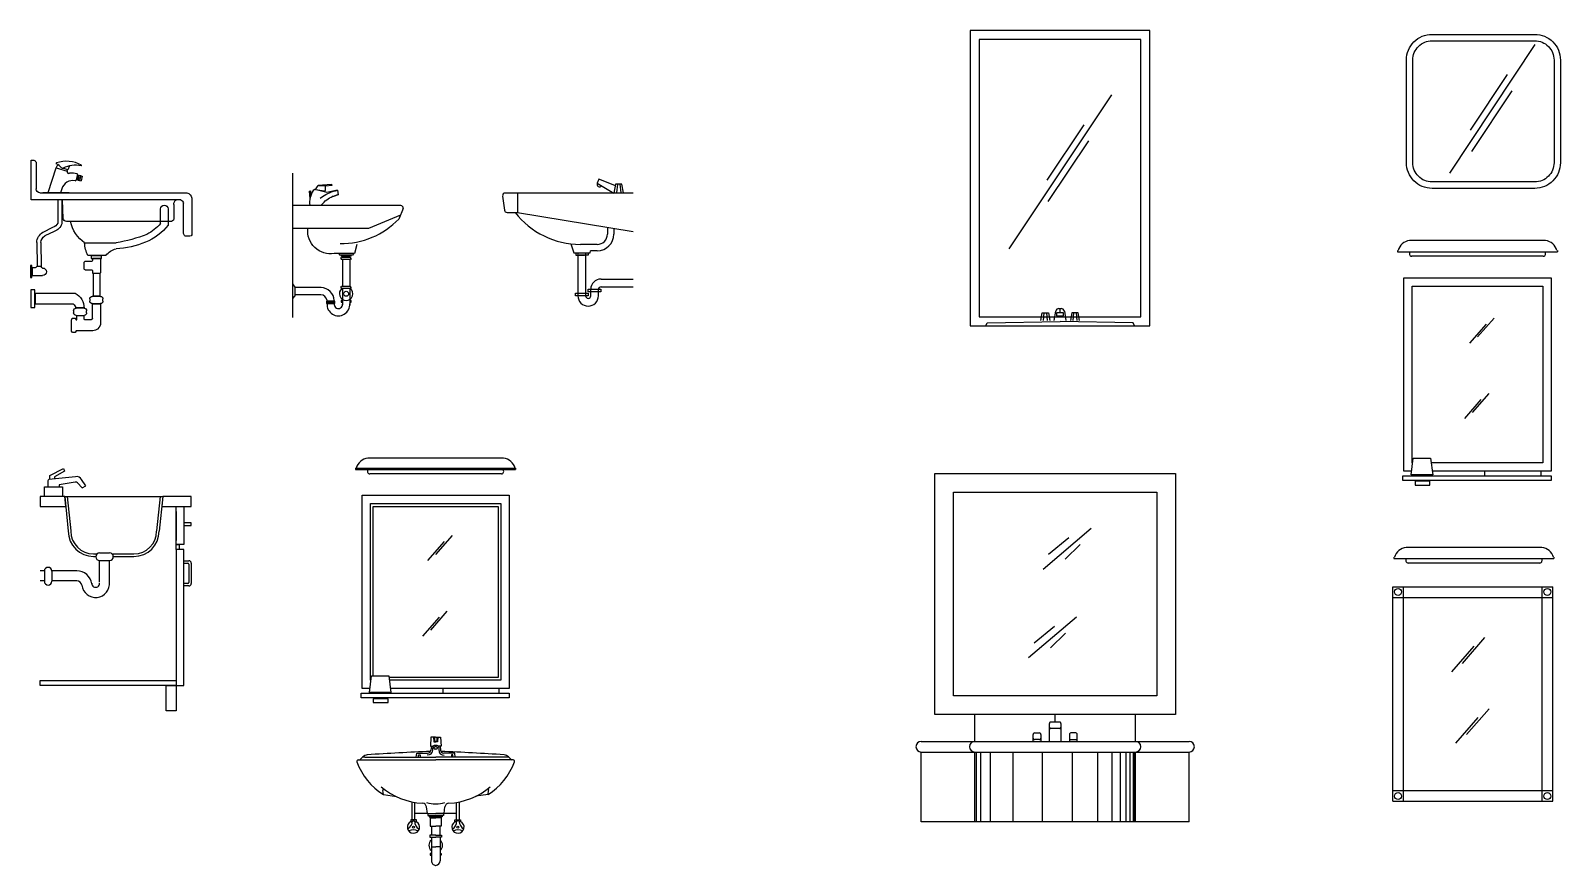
# Model space of a CAD drawing. Header units: millimetres. Extents: x -6501 to 5540, y 8531 to 19979.
# Drawn here: x -6501 to -787, y 16693 to 19811 of the extents above; entities that cross this region are included whole.
import ezdxf

# ---------------------------------------------------------------- set-up
doc = ezdxf.new("R2010")
doc.units = ezdxf.units.MM

# ---------------------------------------------------------------- blocks, each defined once
blk = doc.blocks.new('guongwc1')
for p, q in [((192.4, 536.8), (-127.2, 57.4)), ((89.1, 425), (-49.1, 217.8)), ((106.3, 364.4), (-44.6, 138))]:
    blk.add_line(p, q)
for points in [[(191.8, 0), (-191.8, 0, -0.414214), (-287.6, 95.9), (-287.6, 479.4, -0.414214), (-191.8, 575.3), (191.8, 575.3, -0.414214), (287.6, 479.4), (287.6, 95.9, -0.414214)], [(-191.8, 24, -0.414214), (-263.7, 95.9), (-263.7, 479.4, -0.414214), (-191.8, 551.3), (191.8, 551.3, -0.414214), (263.7, 479.4), (263.7, 95.9, -0.414214), (191.8, 24)]]:
    blk.add_lwpolyline(points, format="xyb", close=True)
blk = doc.blocks.new('guongwc2')
for p, q in [((-298.8, -37.2), (-298.8, -42.2)), ((298.8, -37.2), (298.8, -42.2)), ((245.9, -58.6), (-245.9, -58.6)), ((-275, -138.6), (275, -138.6)), ((-275, -860.7), (-275, -138.6)), ((-243.7, -169.8), (243.7, -169.8)), ((-243.7, -829.4), (-243.7, -169.8)), ((243.7, -169.8), (243.7, -829.4)), ((275, -138.6), (275, -860.7)), ((-28.9, -382.5), (33.3, -311.7)), ((0.5, -360), (62.7, -289.2)), ((-18.5, -642), (43.7, -571.2)), ((-47.9, -664.5), (14.3, -593.7)), ((243.7, -829.4), (-173.1, -829.4)), ((-182.2, -878), (-182.2, -874.6)), ((275, -860.7), (-169, -860.7)), ((27.8, -878), (27.8, -860.7)), ((237.8, -878), (237.8, -860.7))]:
    blk.add_line(p, q)
for points in [[(253.7, 0), (-253.7, 0)], [(-298.8, -42.2), (298.8, -42.2)], [(-241.9, -829.4), (-243.7, -829.4)], [(-245.6, -860.7), (-275, -860.7)]]:
    blk.add_lwpolyline(points)
for points in [[(-247.2, -874.6), (-240, -812.6), (-175.3, -812.6), (-167.2, -874.6)], [(-278.4, -895.4), (-278.4, -878), (275, -878), (275, -895.4)], [(-233.3, -898.9), (-233.3, -912.8), (-177.6, -912.8), (-177.6, -898.9)]]:
    blk.add_lwpolyline(points, close=True)
for centre, radius, start, end in [((-247.6, -50.6), 51, 96.9521, 164.7062), ((247.6, -50.6), 51, 15.2938, 83.0479), ((-245.2, -49.4), 9.28, 128.7696, 265.8374), ((245.2, -49.4), 9.28, 274.1626, 51.2304)]:
    blk.add_arc(centre, radius, start, end)
blk = doc.blocks.new('guongwc3')
for p, q in [((253.7, 0), (-253.7, 0)), ((-298.8, -37.2), (-298.8, -42.2)), ((-298.8, -42.2), (298.8, -42.2)), ((298.8, -37.2), (298.8, -42.2)), ((245.9, -58.6), (-245.9, -58.6)), ((-303.5, -947.5), (-303.5, -147.5)), ((-303.5, -147.5), (294.1, -147.5)), ((-263.5, -947.5), (-263.5, -147.5)), ((254.1, -947.5), (254.1, -147.5)), ((294.1, -947.5), (294.1, -147.5)), ((-303.5, -187.5), (294.1, -187.5)), ((-43.1, -433.2), (41.1, -337.1)), ((-83.2, -465.2), (1, -369.1)), ((-27.8, -699.4), (56.3, -603.3)), ((-67.9, -731.4), (16.2, -635.3)), ((-303.5, -907.5), (294.1, -907.5)), ((-303.5, -947.5), (294.1, -947.5))]:
    blk.add_line(p, q)
for centre in [(-283.7, -166.5), (274.3, -166.5), (-283.7, -928.6), (274.3, -928.6)]:
    blk.add_circle(centre, 12.9)
for centre, radius, start, end in [((-247.6, -50.6), 51, 96.9521, 164.7062), ((247.6, -50.6), 51, 15.2938, 83.0479), ((-245.2, -49.4), 9.28, 128.7696, 265.8374), ((245.2, -49.4), 9.28, 274.1626, 51.2304)]:
    blk.add_arc(centre, radius, start, end)
blk = doc.blocks.new('guongwc4')
for p, q in [((191.8, 862.9), (-191.8, 287.6)), ((88.5, 751.2), (-49.7, 544)), ((105.6, 690.5), (-45.3, 464.2)), ((0, 48.2), (0, 64.7)), ((-335.6, 0), (335.6, 0)), ((-277.6, 0), (-272.9, 11.3)), ((-272.9, 11.3), (0, 16.9)), ((-72.2, 19.7), (-67.4, 48.5)), ((-67.4, 48.5), (-43.4, 48.5)), ((-60.2, 48.5), (-62.6, 19.7)), ((-50.6, 48.5), (-48.2, 19.7)), ((-43.4, 48.5), (-38.6, 19.7)), ((-22.1, 20.3), (-16.4, 54.6)), ((12.4, 48.2), (-13.4, 48.2)), ((-13.4, 48.2), (-13.4, 38)), ((-13.4, 38), (12.4, 38)), ((272.9, 11.3), (0, 16.9)), ((12.4, 38), (12.4, 48.2)), ((15.9, 54.6), (21.7, 20.3)), ((43.4, 48.5), (38.6, 19.7)), ((67.4, 48.5), (43.4, 48.5)), ((50.6, 48.5), (48.2, 19.7)), ((60.2, 48.5), (62.6, 19.7)), ((72.2, 19.7), (67.4, 48.5)), ((277.6, 0), (272.9, 11.3))]:
    blk.add_line(p, q)
blk.add_lwpolyline([(335.6, 0), (335.6, 1102.6), (-335.6, 1102.6), (-335.6, 0)])
blk.add_lwpolyline([(302, 33.6), (302, 1069.1), (-302, 1069.1), (-302, 33.6)], close=True)
for centre, radius, start, end in [((-4.5, 52.7), 12.1, 89.0735, 170.5377), ((-2.2, 189.7), 124.9, 269.0735, 270.9265), ((1.8, 189.7), 124.9, 269.0735, 270.9265), ((4, 52.7), 12.1, 9.4623, 90.9265)]:
    blk.add_arc(centre, radius, start, end)
blk = doc.blocks.new('guongwc5')
for p, q in [((-45.2, -356.5), (134.6, -204.4)), ((-24.5, -301.2), (51.6, -238.9)), ((37.6, -320), (92.9, -264.7)), ((-99.7, -687.4), (80.2, -535.3)), ((-78.9, -632.1), (-2.8, -569.9)), ((-16.9, -650.9), (38.4, -595.6)), ((-300, -1000), (-300, -900)), ((0, -927.5), (0, -900)), ((300, -1000), (300, -900)), ((-77.2, -968.7), (-58.3, -968.7)), ((-21.7, -1000), (-21.7, -932.9)), ((-16.9, -927.5), (16.9, -927.5)), ((16.9, -952.4), (-16.9, -952.4)), ((21.7, -932.9), (21.7, -1000)), ((77.2, -968.7), (58.3, -968.7)), ((-500, -1000), (500, -1000)), ((-81.9, -1000), (-81.9, -974.1)), ((-58.3, -993.6), (-77.2, -993.6)), ((-53.5, -974.1), (-53.5, -1000)), ((-21.7, -1000), (21.7, -1000)), ((53.5, -974.1), (53.5, -1000)), ((58.3, -993.6), (77.2, -993.6)), ((81.9, -1000), (81.9, -974.1)), ((-500, -1040), (500, -1040)), ((-500, -1300), (-500, -1040)), ((-300, -1300), (-300, -1040)), ((-294.9, -1040), (-294.9, -1300)), ((-278.6, -1040), (-278.6, -1300)), ((-242.7, -1040), (-242.7, -1300)), ((-158.1, -1040), (-158.1, -1300)), ((-48.7, -1040), (-48.7, -1300)), ((63.4, -1040), (63.4, -1300)), ((158.1, -1040), (158.1, -1300)), ((211.6, -1040), (211.6, -1300)), ((242.7, -1040), (242.7, -1300)), ((263.4, -1040), (263.4, -1300)), ((278.6, -1040), (278.6, -1300)), ((290.7, -1040), (290.7, -1300)), ((294.9, -1040), (294.9, -1300)), ((300, -1300), (300, -1040)), ((500, -1300), (500, -1040)), ((500, -1300), (-500, -1300))]:
    blk.add_line(p, q)
for points in [[(-450, 0), (450, 0), (450, -900), (-450, -900)], [(-380, -70), (380, -70), (380, -830), (-380, -830)]]:
    blk.add_lwpolyline(points, close=True)
for centre, radius, start, end in [((-77.6, -973.2), 4.46, 85.1972, 192.5372), ((-57.9, -973.2), 4.46, 347.4628, 94.8028), ((-17.3, -932), 4.46, 85.1972, 192.5372), ((-17.3, -947.9), 4.46, 167.4628, 274.8028), ((17.3, -932), 4.46, 347.4628, 94.8028), ((17.3, -947.9), 4.46, 265.1972, 12.5372), ((57.9, -973.2), 4.46, 85.1972, 192.5372), ((77.6, -973.2), 4.46, 347.4628, 94.8028), ((-500, -1020), 20, 90, 270), ((-300, -1020), 20, 90, 270), ((-77.6, -989.1), 4.46, 167.4628, 274.8028), ((-57.9, -989.1), 4.46, 265.1972, 12.5372), ((57.9, -989.1), 4.46, 167.4628, 274.8028), ((77.6, -989.1), 4.46, 265.1972, 12.5372), ((300, -1020), 20, 270, 90), ((500, -1020), 20, 270, 90)]:
    blk.add_arc(centre, radius, start, end)
blk = doc.blocks.new('lavabo17')
for p, q in [((0.9, 517.6), (8.7, 517.6)), ((0.9, 368.4), (0.9, 517.6)), ((20.3, 501.2), (20.3, 409.6)), ((93.2, 487.6), (63.7, 394.8)), ((94.6, 488.8), (136.3, 475.6)), ((138.9, 481.1), (119.7, 486.9)), ((135.7, 478.6), (134.7, 476.2)), ((135.9, 481.9), (135.7, 478.6)), ((136.3, 475.6), (136.3, 475.6)), ((144.4, 496.2), (138.9, 481.1)), ((174.1, 462.5), (169.7, 443.1)), ((174, 461.6), (178.8, 460.5)), ((178.8, 460.5), (175, 443.6)), ((180.9, 461.4), (176.4, 441.9)), ((178.8, 460.5), (180.9, 461.4)), ((180.9, 461.4), (186.3, 460.1)), ((186.3, 460.1), (181.5, 440.6)), ((186.1, 459.2), (192, 457.6)), ((192, 457.6), (187.7, 440.1)), ((115.7, 409.6), (110.6, 394.8)), ((170.1, 444.8), (175, 443.6)), ((175, 443.6), (176.4, 441.9)), ((176.4, 441.9), (181.5, 440.6)), ((181.7, 441.6), (187.7, 440.1)), ((560.5, 369.2), (0.9, 369.2)), ((33.5, 394.8), (583.1, 394.8)), ((142.8, 394.8), (44.8, 394.8)), ((100.7, 369.9), (100.7, 282.4)), ((115.9, 369.9), (115.9, 280)), ((121.4, 299.3), (118.6, 369.2)), ((534.1, 352.1), (534.1, 297.7)), ((570.6, 243.3), (570.6, 356)), ((601, 375.4), (601, 238.7)), ((521.7, 287.6), (133, 287.6)), ((484.8, 280.8), (484.8, 335.5)), ((512.7, 335.5), (512.7, 275)), ((81.7, 265.5), (45, 247.6)), ((87.1, 251.2), (52.3, 234.2)), ((594, 233.2), (576.1, 233.2)), ((22.6, 209.7), (23.3, 121.3)), ((37.9, 209.6), (38.5, 121.7)), ((203.4, 208), (319.3, 208)), ((-0.8, 124), (-0.8, 78.6)), ((4.5, 124), (-0.8, 124)), ((4.5, 78.6), (4.5, 124)), ((5.7, 114.6), (5.7, 86.2)), ((13, 114.6), (5.7, 114.6)), ((39.1, 120.2), (23, 120.2)), ((198.6, 134.3), (198.6, 111.9)), ((226.2, 138.7), (201.5, 138.7)), ((280.9, 161.4), (213.3, 161.4)), ((225.5, 160.3), (225.5, 150.4)), ((264.5, 160.3), (225.5, 160.3)), ((225.5, 150.4), (264.5, 150.4)), ((230.6, 149.7), (230.6, 142.6)), ((259.8, 149.7), (230.6, 149.7)), ((261.3, 97.7), (261.3, 148.1)), ((264.5, 150.4), (264.5, 160.3)), ((-0.8, 78.6), (4.5, 78.6)), ((5.4, 86.2), (44.1, 86.2)), ((203.6, 107.1), (226, 107.1)), ((230.4, 103.6), (230.4, 94.8)), ((230.4, 94.8), (259, 94.8)), ((232.6, 93.4), (232.6, 10)), ((259.4, 93.4), (232.6, 93.4)), ((259.4, 10), (259.4, 93.4)), ((0, 33.2), (0, -33.2)), ((15.6, 33.2), (0, 33.2)), ((15.6, -33.2), (15.6, 33.2)), ((18.1, -21.1), (18.1, 20)), ((18.1, 20), (166, 20)), ((259.9, 8.4), (229.8, 8.4)), ((232.6, 10), (259.4, 10)), ((0, -33.2), (15.6, -33.2)), ((159.1, -21.1), (18.1, -21.1)), ((159.6, -44.9), (159.6, -52.9)), ((199, -34.9), (167.3, -34.9)), ((199, -35.5), (169, -35.5)), ((208.4, -52.9), (208.4, -44.9)), ((220.4, -1), (220.4, -8.9)), ((229.8, -18.3), (259.9, -18.3)), ((230, -19.4), (259.8, -19.4)), ((230.4, -73.4), (230.4, -18.9)), ((259.8, -19.4), (259.8, -98)), ((269.3, -8.9), (269.3, -1)), ((152.6, -80.3), (154.8, -73.4)), ((152.6, -121.3), (152.6, -80.3)), ((154.8, -73.4), (165.6, -73.4)), ((165.6, -73.4), (169.5, -78.6)), ((169, -62.3), (199, -62.3)), ((169.5, -78.6), (171.6, -78.6)), ((171.6, -62.6), (197.6, -62.6)), ((171.6, -78.6), (171.6, -62.6)), ((197.6, -62.6), (197.6, -76.8)), ((197.6, -76.8), (200.6, -78.1)), ((200.6, -78.1), (226.5, -78.1)), ((155.2, -126.5), (152.6, -121.3)), ((165.6, -126.5), (155.2, -126.5)), ((169, -120), (165.6, -126.5)), ((232.1, -120), (169, -120))]:
    blk.add_line(p, q)
for centre, radius, start, end in [((94.6, 487.3), 1.45, 89.6251, 167.6385), ((95.6, 505.3), 1.47, 81.4902, 245.0786), ((73.8, 456.9), 51.6, 38.1339, 65.7188), ((112, 485.3), 17.3, 124.0249, 168.5399), ((133.1, 395.4), 117.4, 61.4293, 108.531), ((118.5, 492.1), 5.31, 218.2255, 298.2616), ((165.8, 401.4), 96.9, 76.9623, 117.5377), ((141.9, 473.3), 6.04, 157.4538, 301.1834), ((154.9, 391.8), 76.9, 76.0994, 97.3664), ((173.3, 466.5), 2.241650517330076e-13, 250.3289, 225), ((170.7, 463.9), 3.75, 338.0029, 44.6398), ((187.7, 497.6), 1.77, 270.5367, 29.2747), ((157.1, 398.2), 43, 78.606, 164.7217), ((165.6, 444.8), 4.42, 264.7888, 336.3175)]:
    blk.add_arc(centre, radius, start, end)
at = {"extrusion": (0, 0, -1)}
for centre, major_axis, start_param, end_param in [((6.8, 503.9), (-9.78, 9.78), 0.92473, 2.546613), ((36.2, 410.5), (11.3, 11.3), 2.52635, 3.867248), ((498.8, 335.5), (9.89, 9.89), 3.926991, 7.068583), ((554.9, 351.6), (14.7, 14.7), 3.950874, 4.933578), ((553.1, 353), (-12.6, 12.6), 1.216122, 2.190019), ((579, 373.1), (22.1, 0.5), -1.360688, -0.078669), ((134.8, 301.1), (-9.59, 9.59), 4.058853, 5.365343), ((279, 316.3), (-133.5, 0.3), -0.949185, -0.219249), ((522.1, 299.9), (-8.67, 8.67), 2.532636, 3.957283), ((68.2, 208.3), (-45.7, 0.4), 0.02148, 1.028783), ((68.2, 208.3), (30.4, 0.5), 3.202143, 4.177993), ((75.2, 291.9), (-27.1, 0.2), 3.48963, 4.4639), ((75.2, 291.9), (42.4, 0.1), 0.287235, 1.290528), ((204.3, 837.7), (640.1, 0.5), 1.20533, 1.390884), ((362.4, 385.5), (186.6, 1.5), 0.642227, 1.218192), ((359.5, 385.8), (-163.4, 3.6), 3.816945, 4.220425), ((588.8, 246.6), (13, 13), 3.11675, 3.748867), ((594.3, 240), (-4.81, 4.81), 2.557727, 3.974731), ((329.6, 216.9), (128.9, 1.5), 2.708067, 3.08394), ((337.7, 116.6), (-72.4, 1.2), 0.650992, 1.289042), ((307, 496.5), (310.3, 0.3), 1.170198, 1.533923), ((11.3, 129.5), (-10.5, 10.5), 3.024575, 3.810712), ((46.2, 121.2), (5.03, 5.03), 2.650509, 3.793909), ((44.1, 100.3), (9.95, 9.95), -0.785398, 2.356194), ((204.7, 133.4), (4.31, 4.31), 4.068142, 4.9624), ((226.4, 142.9), (-2.97, 2.97), 2.409577, 3.97413), ((258.5, 147.1), (-2.08, 2.08), 1.250197, 2.023992), ((211.5, 120.3), (-10.9, 10.9), 4.46294, 4.918719), ((226.8, 103.7), (2.53, 2.53), -1.013617, 0.803265), ((258.4, 97.7), (-2.06, 2.06), 2.331871, 3.71303), ((140.5, -32.6), (58.4, 0.1), -1.117392, 0.041518), ((229.8, -1), (-6.65, 6.65), 5.497787, 7.068583), ((259.9, -1), (-6.65, 6.65), 0.785398, 2.356194), ((150.8, -35.4), (11.7, 11.7), -0.258998, 0.757661), ((169, -44.9), (6.65, 6.65), 3.926991, 5.497787), ((169, -52.9), (-6.65, 6.65), 3.926991, 5.497787), ((199, -44.9), (6.65, 6.65), -0.785398, 0.785398), ((199, -52.9), (-6.65, 6.65), 2.356194, 3.926991), ((229.8, -8.9), (-6.65, 6.65), 3.926991, 5.497787), ((259.9, -8.9), (6.65, 6.65), 0.785398, 2.356194), ((222.5, -70.8), (5.9, 5.9), 1.094469, 1.848373), ((230.2, -89.2), (-30.9, 0.5), 3.41349, 4.632934)]:
    blk.add_ellipse(centre, major_axis=major_axis, ratio=1, start_param=start_param, end_param=end_param, dxfattribs=at)
blk = doc.blocks.new('lavabo18')
for p, q in [((0, 539.4), (0, 0)), ((127.8, 467.2), (82.9, 478.3)), ((167.9, 475.4), (127.8, 467.2)), ((170.6, 459.7), (152, 452.6)), ((404.4, 418.5), (0, 418.9)), ((413.3, 407.9), (397.4, 368.1)), ((403.3, 382.8), (283.3, 333.1)), ((283.3, 333.1), (0, 333.1)), ((172.5, 238.6), (176.2, 233.1)), ((224.2, 233.1), (176.2, 233.1)), ((180.7, 233.1), (183.3, 229.3)), ((217.1, 229.3), (183.3, 229.3)), ((186.7, 229.3), (186.7, 224.4)), ((213.7, 229.3), (213.7, 224.4)), ((219.7, 233.1), (217.1, 229.3)), ((227.9, 238.6), (224.2, 233.1)), ((180.7, 220.5), (183.3, 224.4)), ((180.7, 220.5), (183.3, 216.7)), ((217.1, 224.4), (183.3, 224.4)), ((217.1, 216.7), (183.3, 216.7)), ((186.7, 216.7), (186.7, 116.4)), ((213.7, 216.7), (213.7, 116.4)), ((219.7, 220.5), (217.1, 224.4)), ((219.7, 220.5), (217.1, 216.7)), ((180.7, 112.5), (183.3, 116.4)), ((217.1, 116.4), (183.3, 116.4)), ((219.7, 112.5), (217.1, 116.4)), ((106.6, 112.1), (9.3, 112.1)), ((105.3, 85.1), (9.3, 85)), ((128.9, 63.7), (128.9, 61.2)), ((128.9, 57.5), (128.9, 56.3)), ((156, 63.7), (156, 61.2)), ((156, 57.5), (156, 56.3)), ((180.7, 112.5), (183.3, 108.7)), ((217.1, 108.7), (183.3, 108.7)), ((186.7, 108.7), (186.7, 47.4)), ((213.7, 108.7), (213.7, 46.3)), ((219.7, 112.5), (217.1, 108.7)), ((128.9, 52.7), (128.9, 52)), ((156, 52.7), (156, 48.8))]:
    blk.add_line(p, q)
for points in [[(65.9, 444.9), (63.2, 472.3), (67.7, 473.3), (68.7, 455.3)], [(86.4, 478.8), (119.7, 472.8), (119.2, 468.4)], [(94.5, 491.4), (96, 495), (145.9, 498.5), (146.9, 493), (123.2, 490.4)], [(0, 125.5), (9.3, 113.9), (9.3, 81.6), (0, 71.1)], [(186.7, 63.8), (181.2, 63.8), (181.2, 57), (186.7, 57)], [(219.3, 57), (219.3, 63.8), (213.7, 63.8)], [(213.7, 57), (219.3, 57)]]:
    blk.add_lwpolyline(points)
for points in [[(82.9, 478.3), (77.3, 474.3, 0.18247), (64.7, 419.4), (105.6, 419.7)], [(119.7, 472.8), (123.2, 474.3), (123.2, 490.4), (94.5, 491.4, 0.205312), (86.4, 478.8, 0.772223)], [(103.5, 446), (111.6, 451.6, -0.103573), (167.9, 475.4), (171.1, 457.9), (152.9, 451.6), (150.5, 453.2), (150.5, 453.2)], [(105.6, 419.7, 0.235925), (108.6, 421.2, -0.112018), (150.5, 453.2, -2.483317)], [(240.3, 272.5), (231.7, 239.6), (156.1, 239.6, -0.505606), (57.4, 333.1)]]:
    blk.add_lwpolyline(points, format="xyb")
for points in [[(157.6, 57.5), (157.6, 61.2), (127.2, 61.2), (127.2, 57.5)], [(157.6, 52.7), (157.6, 56.3), (127.2, 56.3), (127.2, 52.7)]]:
    blk.add_lwpolyline(points, close=True)
blk.add_circle((200.2, 88.9), 9.15)
for centre, radius, start, end in [((403.8, 408.9), 9.6, 354.3107, 86.1399), ((181.8, 576.5), 299.9, 269.2794, 315.9637), ((104.6, 60.5), 24.6, 7.4507, 88.1702), ((104.7, 60.8), 51.4, 3.2909, 87.84), ((200.2, 88.9), 25.2, 128.3879, 51.6121), ((171.3, 49.1), 42.5, 176.0996, 3.7291), ((171.4, 49), 15.4, 179.1834, 3.9155)]:
    blk.add_arc(centre, radius, start, end)
blk = doc.blocks.new('lavabo19')
for p, q in [((-128.4, 402.5), (-134, 387.2)), ((-68.1, 378.4), (-128.4, 402.5)), ((0, 350), (-478, 350)), ((-431.5, 350), (-431.5, 278.1)), ((-134, 387.2), (-72.4, 349.8)), ((-65.9, 383.8), (-71.5, 350.2)), ((-42, 383.8), (-65.9, 383.8)), ((-58.7, 383.8), (-61.5, 350.4)), ((-49.2, 383.8), (-46.4, 350.7)), ((-36.5, 350.9), (-42, 383.8)), ((-487.5, 339.1), (-480.5, 286.4)), ((-471, 278.1), (-431.5, 278.1)), ((-431.5, 278.1), (0, 206.1)), ((-95.9, 222.1), (-95.9, 196.6)), ((-71.9, 218.1), (-71.9, 196.6)), ((-232.3, 160.6), (-220.9, 126.9)), ((-220.9, 126.9), (-161, 126.9)), ((-214.2, 126.8), (-214.2, 118.3)), ((-214.2, 118.3), (-181, 118.3)), ((-206.1, 126.9), (-206.1, -33.6)), ((-168.1, 118.3), (-201.3, 118.3)), ((-134.2, 158.2), (-196.8, 158.2)), ((-177.4, 126.9), (-177.4, -33.6)), ((-168.1, 126.8), (-168.1, 118.3)), ((-161, 126.9), (-159.1, 134.8)), ((-134.2, 134.2), (-159.3, 134.2)), ((-119.9, 28.8), (0, 28.8)), ((-119.9, 0), (0, 0)), ((-215.7, -24.3), (-168.4, -24.3)), ((-215.7, -33.6), (-215.7, -24.3)), ((-168.4, -33.6), (-215.7, -33.6)), ((-168.4, -24.3), (-168.4, -33.6)), ((-167.3, -9.4), (-120, -9.4)), ((-167.3, -18.6), (-167.3, -9.4)), ((-120, -18.6), (-167.3, -18.6)), ((-158.2, -33.6), (-158.2, -9.6)), ((-129.4, -33.6), (-129.4, -9.6)), ((-120, -9.4), (-120, -18.6))]:
    blk.add_line(p, q)
for centre, radius, start, end in [((-478, 340.4), 9.59, 90, 187.5946), ((-125.1, 383.3), 9.71, 156.5196, 319.2681), ((-471, 287.6), 9.59, 187.5946, 270), ((-196.5, 467.6), 309.4, 217.7795, 269.9538), ((-134.2, 196.6), 62.3, 270, 0), ((-134.2, 196.6), 38.4, 270, 0), ((-119.9, -9.6), 38.4, 90, 180), ((-119.9, -9.6), 9.59, 90, 180), ((-167.8, -33.6), 38.4, 180, 0), ((-167.8, -33.6), 9.59, 180, 0)]:
    blk.add_arc(centre, radius, start, end)
blk = doc.blocks.new('lavabo20')
for p, q in [((36.2, 784.4), (86.9, 810.1)), ((91.6, 800.9), (54, 779.2)), ((86.9, 810.1), (91.6, 800.9)), ((28.4, 764.1), (28.4, 742.5)), ((132.7, 779.6), (32.4, 768.8)), ((36.6, 769.2), (36.2, 784.4)), ((54, 779.2), (54, 771.1)), ((131.1, 759.6), (71.5, 748.9)), ((71.5, 748.9), (71.5, 742.5)), ((157.1, 738.8), (139.6, 756.5)), ((170.2, 745.7), (154.8, 769.4)), ((157.1, 738.8), (170.2, 745.7)), ((91.8, 705.9), (0, 705.9)), ((0, 705.9), (0, 677.6)), ((0, 705.9), (0, 668.2)), ((17, 705.9), (17, 742.5)), ((17, 742.5), (83.9, 742.5)), ((83.9, 705.9), (17, 705.9)), ((83.9, 742.5), (83.9, 705.9)), ((91.8, 705.9), (458, 705.9)), ((91.8, 705.9), (105.4, 576.3)), ((95.8, 668.2), (91.8, 705.9)), ((101.3, 705.9), (114.7, 577.3)), ((448.6, 705.9), (435.1, 577.3)), ((458, 705.9), (444.5, 576.3)), ((458, 705.9), (454.1, 668.2)), ((564.7, 705.9), (458, 705.9)), ((564.7, 668.2), (564.7, 705.9)), ((0, 668.2), (95.8, 668.2)), ((454.1, 668.2), (564.7, 668.2)), ((508.2, 527.1), (508.2, 668.2)), ((508.2, 668.2), (536.5, 668.2)), ((508.2, 649.4), (508.2, 541.2)), ((536.5, 668.2), (536.5, 527.1)), ((536.5, 607.3), (536.5, 597.9)), ((564.7, 607.3), (536.5, 607.3)), ((536.5, 597.9), (564.7, 597.9)), ((564.7, 597.9), (564.7, 607.3)), ((536.5, 527.1), (508.2, 527.1)), ((508.2, 527.1), (519.4, 527.1)), ((508.2, 508.2), (508.2, 527.1)), ((519.4, 527.1), (519.4, 508.2)), ((199.5, 491.6), (212.5, 491.6)), ((199.5, 482.2), (207.7, 482.2)), ((221.8, 495.1), (259.4, 495.1)), ((221.8, 385.9), (221.8, 466.9)), ((221.8, 466.9), (259.4, 466.9)), ((259.4, 376.5), (259.4, 466.9)), ((268.8, 491.6), (270.3, 491.6)), ((270.3, 491.6), (350.4, 491.6)), ((273.5, 482.2), (350.4, 482.2)), ((519.4, 508.2), (508.2, 508.2)), ((536.5, 508.2), (508.2, 508.2)), ((508.2, 508.2), (508.2, 0)), ((536.5, 0), (536.5, 508.2)), ((536.5, 466), (555.3, 466)), ((16, 428.6), (0, 428.6)), ((15.9, 427.2), (15.9, 389.5)), ((137.1, 428.6), (44.1, 428.6)), ((44.1, 427.2), (44.1, 389.5)), ((536.5, 456.6), (551.5, 456.6)), ((555.3, 452.8), (555.3, 385.1)), ((564.7, 456.6), (564.7, 381.3)), ((15.9, 390.9), (0, 390.9)), ((137.1, 390.9), (44.1, 390.9)), ((551.5, 381.3), (536.5, 381.3)), ((555.3, 371.9), (536.5, 371.9)), ((0, 18.8), (508.2, 18.8)), ((0, 0), (0, 18.8)), ((508.2, 0), (0, 0)), ((470.6, -94.1, 186.8), (470.6, 0, 186.8)), ((470.6, 0, 186.8), (508.2, 0, 186.8)), ((508.2, 18.8), (508.2, 0)), ((508.2, 0), (536.5, 0)), ((508.2, 0, 186.8), (508.2, -94.1, 186.8)), ((508.2, -94.1, 186.8), (470.6, -94.1, 186.8))]:
    blk.add_line(p, q)
for centre, radius, start, end in [((33.1, 764.1), 4.71, 98.3025, 180), ((133.3, 752.4), 7.53, 32.91, 107.5586), ((137.7, 761.5), 18.8, 24.8113, 105.381), ((199.5, 576.3), 94.1, 180, 270), ((199.5, 576.3), 84.7, 180, 270), ((350.4, 576.3), 84.7, 270, 0), ((350.4, 576.3), 94.1, 270, 0), ((221.8, 481), 14.1, 90, 270), ((259.4, 481), 14.1, 270, 90), ((555.3, 456.6), 9.41, 0, 90), ((30, 427.2), 14.1, 0, 180), ((137.1, 372.1), 56.5, 7.3416, 90), ((551.5, 452.8), 3.76, 0, 90), ((30, 389.5), 14.1, 180, 0), ((137.1, 372.1), 18.8, 7.3416, 90), ((207.5, 381.2), 52.2, 187.3416, 5.1771), ((207.5, 381.2), 14.5, 174.8229, 5.1771), ((551.5, 385.1), 3.76, 270, 360), ((555.3, 381.3), 9.41, 270, 0)]:
    blk.add_arc(centre, radius, start, end)
blk = doc.blocks.new('lavabo21')
for p, q in [((-298.8, -37.2), (-298.8, -42.2)), ((298.8, -37.2), (298.8, -42.2)), ((245.9, -58.6), (-245.9, -58.6)), ((-275, -138.6), (275, -138.6)), ((-275, -860.7), (-275, -138.6)), ((-243.7, -169.8), (243.7, -169.8)), ((-243.7, -829.4), (-243.7, -169.8)), ((243.7, -169.8), (243.7, -829.4)), ((275, -138.6), (275, -860.7)), ((-233.3, -179.9), (233.3, -179.9)), ((-233.3, -812.6), (-233.3, -179.9)), ((233.3, -179.9), (233.3, -819)), ((-28.9, -382.5), (33.3, -311.7)), ((0.5, -360), (62.7, -289.2)), ((-18.5, -642), (43.7, -571.2)), ((-47.9, -664.5), (14.3, -593.7)), ((233.3, -819), (-174.4, -819)), ((243.7, -829.4), (-173.1, -829.4)), ((-182.2, -878), (-182.2, -874.6)), ((275, -860.7), (-169, -860.7)), ((27.8, -878), (27.8, -860.7)), ((237.8, -878), (237.8, -860.7)), ((-17.4, -1041.7), (-19.6, -1075.4)), ((-19.6, -1075.4), (-10.4, -1075.4)), ((-15.9, -1075.2), (-17.9, -1089.8)), ((0, -1041.7), (-17.4, -1041.7)), ((-10.4, -1075.4), (-12.3, -1097.4)), ((-7.6, -1041.7), (-6.5, -1059.6)), ((-6.5, -1059.6), (0.3, -1059.6)), ((-3.8, -1041.7), (-3.8, -1057.5)), ((-3.8, -1057.5), (0.5, -1058)), ((4.4, -1057.5), (0.1, -1058)), ((7.1, -1059.6), (0.3, -1059.6)), ((0.6, -1041.7), (18, -1041.7)), ((4.4, -1041.7), (4.4, -1057.5)), ((8.2, -1041.7), (7.1, -1059.6)), ((20.2, -1075.4), (10.9, -1075.4)), ((10.9, -1075.4), (12.9, -1097.4)), ((16.4, -1075.2), (18.5, -1089.8)), ((18, -1041.7), (20.2, -1075.4)), ((-289.2, -1127), (0.3, -1127)), ((-284.5, -1127.1), (-272, -1115.3)), ((-264.7, -1116.1), (0.3, -1116.1)), ((-72.2, -1116.1), (-70.6, -1101.7)), ((-70.6, -1101.7), (-30.4, -1101.7)), ((-64.3, -1116.1), (-64.3, -1107.5)), ((-64.3, -1107.5), (-58.3, -1107.5)), ((-58.3, -1107.5), (-58.3, -1116.1)), ((-22.8, -1107.2), (-31.6, -1109.2)), ((265.3, -1116.1), (0.3, -1116.1)), ((289.8, -1127), (0.3, -1127)), ((23.4, -1107.2), (32.2, -1109.2)), ((71.2, -1101.7), (31, -1101.7)), ((58.9, -1107.5), (58.9, -1116.1)), ((64.9, -1107.5), (58.9, -1107.5)), ((64.9, -1116.2), (64.9, -1107.5)), ((72.8, -1116.1), (71.2, -1101.7)), ((285.1, -1127.1), (272.6, -1115.3)), ((-195.2, -1256.1), (-197.2, -1241.5)), ((-195.2, -1256.1), (-146.6, -1263.7)), ((195.8, -1256.1), (150.3, -1262.2)), ((195.8, -1256.1), (197.8, -1241.5)), ((-88.1, -1350.7), (-88.1, -1283.4)), ((-77.5, -1350.7), (-77.5, -1285.4)), ((-30.7, -1326.8), (-34.3, -1301.5)), ((31.3, -1326.8), (34.9, -1301.5)), ((78.1, -1350.7), (78.1, -1285.4)), ((88.7, -1350.7), (88.7, -1283.4)), ((-86.4, -1354.7), (-78.8, -1354.7)), ((-77.5, -1326.1), (-30.8, -1326.1)), ((-30.7, -1326.8), (0.3, -1326.8)), ((-28.7, -1326.8), (-28.7, -1334.4)), ((-28.7, -1334.4), (0.3, -1334.4)), ((-24.2, -1334.5), (-24.2, -1339)), ((-24.2, -1339), (0.3, -1339)), ((-22.2, -1339), (0.3, -1339)), ((-20.3, -1339), (-20.3, -1343.6)), ((-20.3, -1343.6), (0.3, -1343.6)), ((-20.3, -1343.6), (-20.3, -1374.6)), ((31.3, -1326.8), (0.3, -1326.8)), ((29.3, -1334.4), (0.3, -1334.4)), ((22.8, -1339), (0.3, -1339)), ((24.8, -1339), (0.3, -1339)), ((20.9, -1343.6), (0.3, -1343.6)), ((20.9, -1339), (20.9, -1343.6)), ((20.9, -1343.6), (20.9, -1374.6)), ((24.8, -1334.5), (24.8, -1339)), ((29.3, -1326.8), (29.3, -1334.4)), ((31.4, -1326.1), (78.1, -1326.1)), ((87, -1354.7), (79.4, -1354.7)), ((0.6, -1408.1), (-21.4, -1408.1)), ((-21.4, -1408.1), (-21.4, -1415.4)), ((-21.4, -1415.4), (0.3, -1415.4)), ((-20.3, -1374.6), (0.3, -1374.6)), ((-15.9, -1415.4), (-15.9, -1503.2)), ((-15.7, -1374.6), (-15.7, -1408.1)), ((0, -1408.1), (22, -1408.1)), ((20.9, -1374.6), (0.3, -1374.6)), ((22, -1415.4), (0.3, -1415.4)), ((16.3, -1374.6), (16.3, -1408.1)), ((16.5, -1415.4), (16.5, -1503.2)), ((22, -1408.1), (22, -1415.4)), ((-15.9, -1475.7), (-20.5, -1475.7)), ((-20.5, -1475.7), (-20.5, -1483)), ((-20.5, -1483), (-15.9, -1483)), ((-15.9, -1451.8), (0.3, -1451.8)), ((16.5, -1451.8), (0.3, -1451.8)), ((16.5, -1475.7), (21.1, -1475.7)), ((21.1, -1483), (16.5, -1483)), ((21.1, -1475.7), (21.1, -1483))]:
    blk.add_line(p, q)
for points in [[(253.7, 0), (-253.7, 0)], [(-298.8, -37.2), (298.8, -37.2)], [(-298.8, -42.2), (298.8, -42.2)], [(-241.9, -829.4), (-243.7, -829.4)], [(-245.6, -860.7), (-275, -860.7)], [(-92.8, -1350.7), (-92.8, -1358.2), (-86.1, -1358.2)], [(-79.3, -1358.2), (-71.7, -1358.2), (-71.7, -1350.7), (-92.8, -1350.7)], [(79.8, -1358.2), (72.3, -1358.2), (72.3, -1350.7), (93.4, -1350.7)], [(93.4, -1350.7), (93.4, -1358.2), (86.7, -1358.2)]]:
    blk.add_lwpolyline(points)
for points in [[(-247.2, -874.6), (-240, -812.6), (-175.3, -812.6), (-167.2, -874.6)], [(-278.4, -895.4), (-278.4, -878), (275, -878), (275, -895.4)], [(-233.3, -898.9), (-233.3, -912.8), (-177.6, -912.8), (-177.6, -898.9)]]:
    blk.add_lwpolyline(points, close=True)
blk.add_lwpolyline([(-7.1, -1082, 0.161551), (-6.6, -1083.4, 0.106153), (-4.9, -1084.8, 0.070345), (-2.7, -1085.7, 0.056606), (0.3, -1086, 0.056606), (3.2, -1085.7, 0.070345), (5.5, -1084.8, 0.106153), (7.1, -1083.4, 0.161551), (7.6, -1082, 0.161551), (7.1, -1080.5, 0.106153), (5.5, -1079.1, 0.070345), (3.2, -1078.2, 0.056606), (0.3, -1077.9, 0.056606), (-2.7, -1078.2, 0.070345), (-4.9, -1079.1, 0.106153), (-6.6, -1080.5, 0.161551)], format="xyb", close=True)
for centre in [(-82.8, -1377.6), (83.4, -1377.6)]:
    blk.add_circle(centre, 3.67)
for centre, radius, start, end in [((-247.6, -50.6), 51, 96.9521, 164.7062), ((247.6, -50.6), 51, 15.2938, 83.0479), ((-245.2, -49.4), 9.28, 128.7696, 265.8374), ((245.2, -49.4), 9.28, 274.1626, 51.2304), ((-2.3, -1084.7), 12.3, 77.7808, 130.8877), ((2.9, -1084.7), 12.3, 49.1123, 102.2192), ((-289.2, -1132.3), 5.29, 90, 200.6744), ((-61.4, -1046.3), 248.8, 200.6744, 237.4562), ((-264.3, -1138.7), 22.6, 89.0608, 123.7467), ((-253.2, -1135.3), 27.5, 94.0069, 133.3929), ((239.6, -8170.5), 7079.9, 92.09745, 94.00687), ((-30.4, -1089.1), 12.6, 270, 356.8186), ((-25.9, -1093.3), 14.2, 282.7181, 343.1706), ((26.5, -1093.3), 14.2, 196.8294, 257.2819), ((31, -1089.1), 12.6, 183.1814, 270), ((-239, -8170.5), 7079.9, 85.99313, 87.90255), ((62, -1046.3), 248.8, 302.5438, 339.3256), ((253.8, -1135.3), 27.5, 46.6071, 85.9931), ((264.9, -1138.7), 22.6, 56.2533, 90.9392), ((289.8, -1132.3), 5.29, 339.3256, 90), ((-33.8, -1024.9), 264.2, 229.9685, 266.8275), ((-194.1, -1239.5), 3.72, 51.3737, 213.1012), ((34.3, -1024.9), 264.2, 273.1725, 310.0315), ((194.7, -1239.5), 3.72, 326.8988, 124.8892), ((-49.2, -1303.6), 15, 8.1342, 86.8275), ((-0.6, -1169.4), 121, 254.1009, 270.2763), ((1.2, -1169.4), 121, 269.7237, 285.8991), ((49.8, -1303.6), 15, 93.1725, 171.8658), ((-82.8, -1377.6), 22.9, 115.9216, 60.9168), ((-127.4, -1351.5), 41.1, 304.1707, 355.5252), ((-41.5, -1354.3), 37.4, 180.7376, 237.6909), ((83.4, -1377.6), 22.9, 119.0832, 64.0784), ((42.1, -1354.3), 37.4, 302.3091, 359.2624), ((127.9, -1351.5), 41.1, 184.4748, 235.8293), ((-83.2, -1427.8), 39.8, 63.2025, 115.9196), ((0.3, -1445.4), 25.4, 129.6667, 230.3333), ((0.3, -1445.4), 25.4, 309.6667, 50.3333), ((83.8, -1427.8), 39.8, 64.0804, 116.7975), ((1.1, -1503.6), 17, 178.4663, 268.4663), ((-0.5, -1503.6), 17, 271.5337, 1.5337)]:
    blk.add_arc(centre, radius, start, end)

msp = doc.modelspace()

# ---------------------------------------------------------------- block references
for name, p in [('guongwc4', (-2655.8, 18708)), ('guongwc1', (-1074.5, 19221.4)), ('lavabo17', (-6500.6, 18809.7)), ('lavabo18', (-5523, 18739)), ('lavabo19', (-4250.7, 18853.9)), ('guongwc2', (-1096.6, 19026.5)), ('lavabo20', (-6465.8, 17365, -186.8)), ('lavabo21', (-4988.4, 18214)), ('guongwc5', (-2674.1, 18156.6)), ('guongwc3', (-1109.7, 17881))]:
    msp.add_blockref(name, p)

doc.saveas('drawing.dxf')
